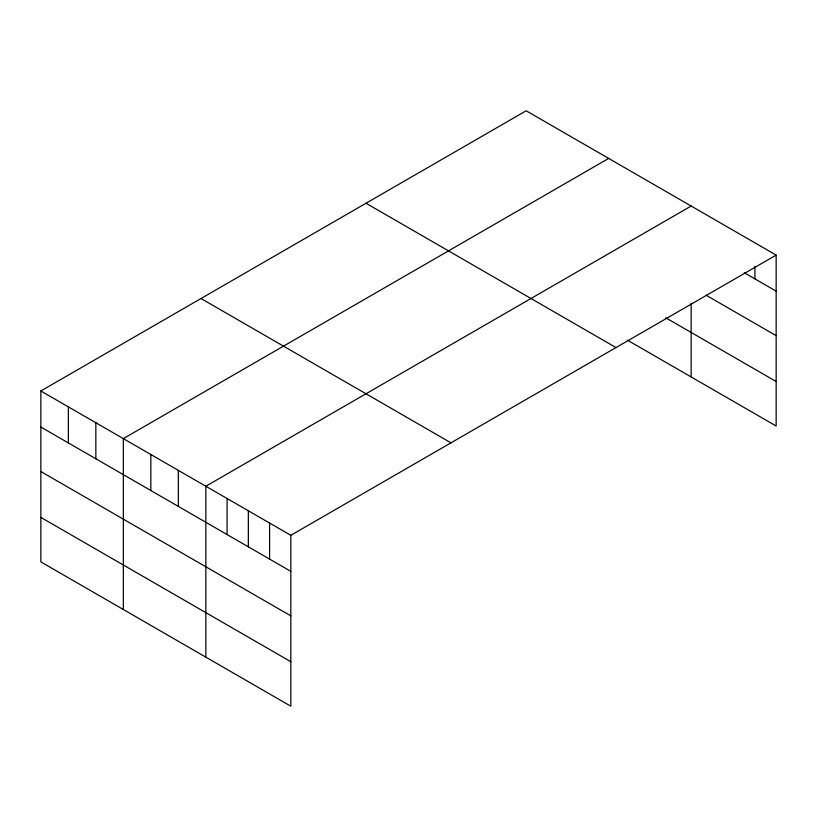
<?xml version="1.0" encoding="UTF-8"?>
<svg xmlns="http://www.w3.org/2000/svg" width="817" height="817" viewBox="0 0 817 817"><rect width="100%" height="100%" fill="white"/><g stroke="black" fill="none" stroke-linecap="round" stroke-linejoin="round"><path stroke-width="1.23" d="M40.85 390.986L290.832 535.309L290.832 706.215L40.85 561.892L40.85 390.986L526.168 110.785L776.15 255.108L776.15 426.014L627.364 340.117M608.665 158.416L123.347 438.606L123.347 609.513M691.151 206.037L205.843 486.238L205.843 657.144M290.832 535.309L776.15 255.108M744.277 272.755L776.15 291.148M706.031 295.172L776.15 335.654M665.855 317.833L776.15 381.508M366.016 203.249L615.998 347.582M201.002 298.522L450.984 442.845M40.85 427.025L290.832 571.349M40.85 471.532L290.832 615.855M40.85 517.386L290.832 661.709M754.898 266.454L754.898 278.883M691.151 303.148L691.151 376.943M269.59 523.043L269.59 559.083M248.337 510.768L248.337 546.808M227.085 498.503L227.085 534.543M178.341 470.357L178.341 506.397M150.839 454.487L150.839 490.527M95.844 422.736L95.844 458.776M68.352 406.856L68.352 442.896"/></g></svg>
